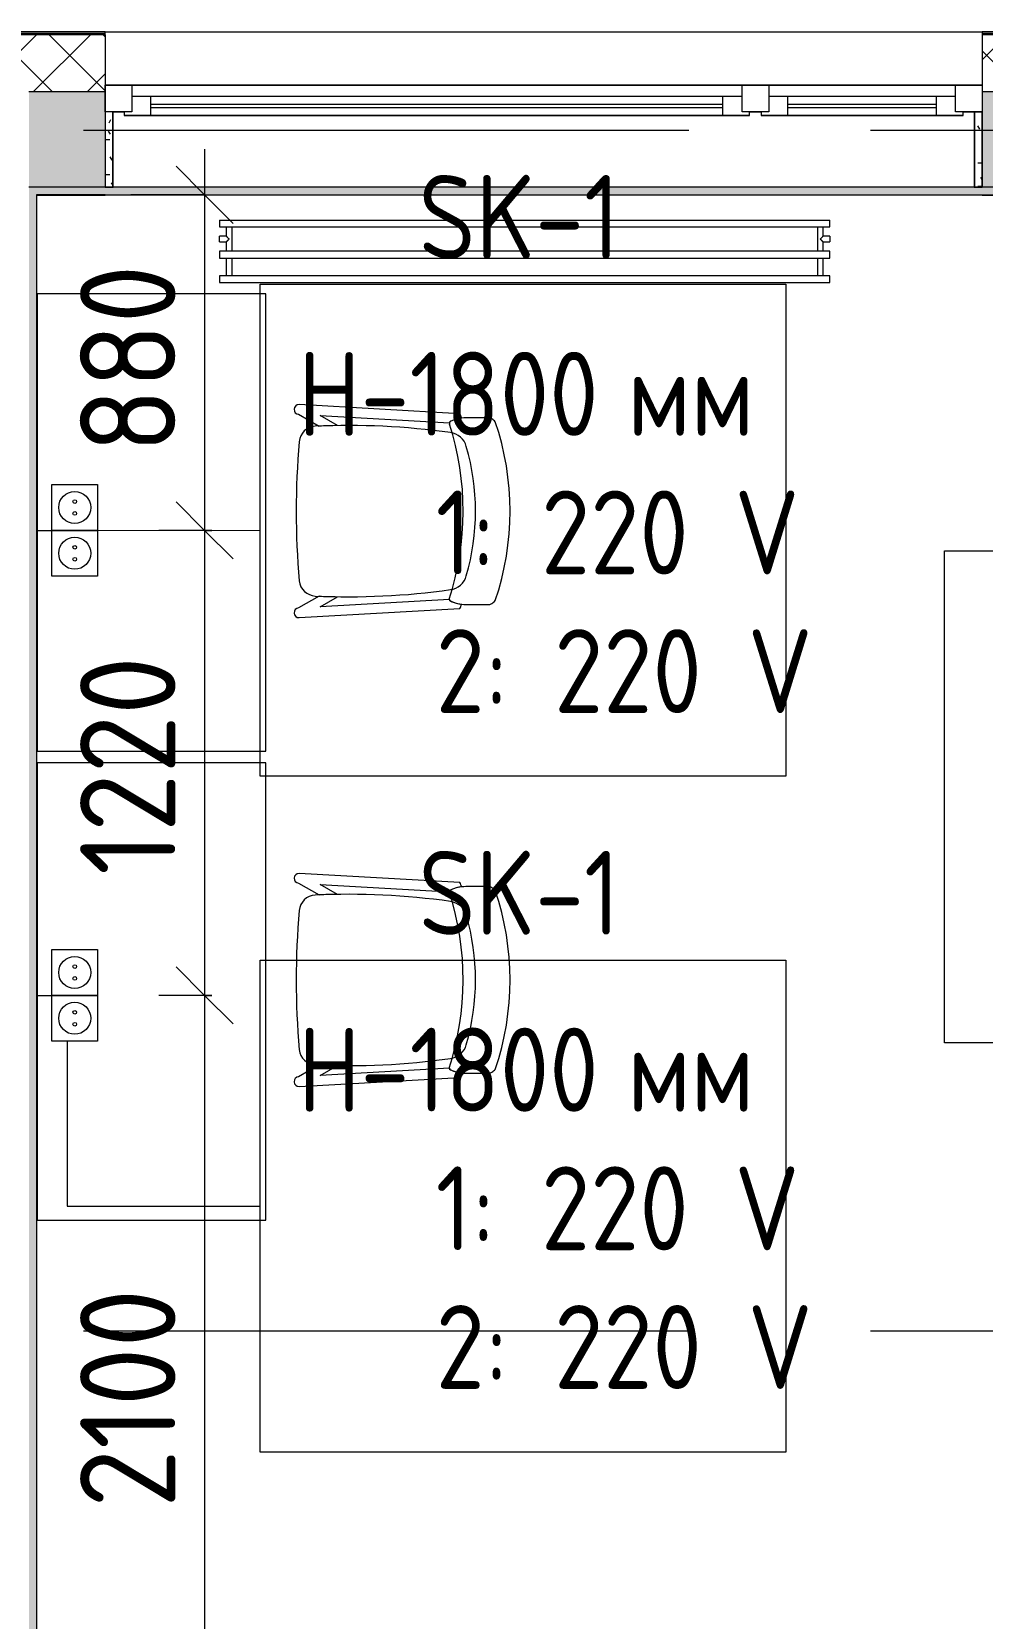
# Model space of a CAD drawing. Header units: millimetres. Extents: x 81382 to 274764, y -8553 to 29000.
# Drawn here: x 111057 to 113550, y 17395 to 21558 of the extents above; entities that cross this region are included whole.
import ezdxf

# ---------------------------------------------------------------- set-up
doc = ezdxf.new("R2010")
doc.units = ezdxf.units.MM
doc.linetypes.add('Осевая', pattern=[3175, 635, -476.25, 1587.5, -476.25])
for name, color, linetype, lineweight in [('A-ANNO-DIMS', 7, 'Continuous', 9), ('A-ANNO-DIMS-100', 7, 'Continuous', 9), ('A-DETL-GENF', 7, 'Continuous', 9), ('A-GLAZ', 7, 'Continuous', 9), ('A-GLAZ-1', 7, 'Continuous', 13), ('A-WALL', 7, 'Continuous', 9), ('E-ELEC-FIXT-IDEN', 7, 'Continuous', 9), ('I-WALL', 7, 'Continuous', 9), ('M-EQPM', 7, 'Continuous', 9), ('Оси-2', 7, 'Осевая', 9), ('Электрические приборы', 7, 'Continuous', 9)]:
    doc.layers.add(name, color=color, linetype=linetype, lineweight=lineweight)
for name, color, linetype, lineweight, true_color in [('A-WALL-1', 7, 'Continuous', 9, 0x3c3c3c), ('A-WALL-FNSH-1', 7, 'Continuous', 9, 0x3c3c3c), ('I-FURN-1', 7, 'Continuous', 9, 0xf0f0f0), ('Оси розеток', 7, 'Continuous', 9, 0xff1e23)]:
    doc.layers.add(name, color=color, linetype=linetype, lineweight=lineweight, true_color=true_color)
doc.styles.add('GOST Common_1', font='GOST_Common.ttf', dxfattribs={"width": 0.9, "height": 220})
doc.styles.add('ISOCPEUR', font='isocpeur.ttf', dxfattribs={"width": 0.9, "height": 250})
doc.dimstyles.new('ISO-2_5_0_9К_БОЛЬШОЙ', dxfattribs={"dimscale": 304.8, "dimtxt": 248.995294, "dimasz": 0.492126, "dimexe": 0.393701, "dimexo": 0.984252, "dimgap": 0, "dimtad": 1, "dimdec": 0, "dimrnd": 10, "dimzin": 0, "dimdsep": 46, "dimtxsty": 'ISOCPEUR', "dimblk1": 'OBLIQUE', "dimblk2": 'OBLIQUE', "dimsah": 1, "dimcen": 0.09, "dimdle": 0.393701, "dimazin": 0, "dimtfac": 1, "dimtdec": 4, "dimtix": 1, "dimtmove": 0, "dimatfit": 3, "dimfxl": 1, "dimtvp": 1, "dimtolj": 1, "dimtzin": 0, "dimarcsym": 2})
pattern_1 = [(0, (0, 0), (121.92, 30.48), [10.058, -81.382, 10.058, -81.382, -487.68]), (0, (0, 0), (121.92, 30.48), [-182.88, 10.058, -172.822, 10.058, -81.382, -213.36]), (0, (0, 0), (121.92, 30.48), [-457.2, 10.058, -50.902, 10.058, -142.342]), (120, (45.72, 15.24), (-87.356454, 90.345817), [10.058, -81.382, 10.058, -81.382, -487.68]), (120, (45.72, 15.24), (-87.356454, 90.345817), [-182.88, 10.058, -172.822, 10.058, -81.382, -213.36]), (120, (45.72, 15.24), (-87.356454, 90.345817), [-457.2, 10.058, -50.902, 10.058, -142.342]), (240, (60.96, 76.2), (-34.563546, -120.825817), [10.058, -81.382, 10.058, -81.382, -487.68]), (240, (60.96, 76.2), (-34.563546, -120.825817), [-182.88, 10.058, -172.822, 10.058, -81.382, -213.36]), (240, (60.96, 76.2), (-34.563546, -120.825817), [-457.2, 10.058, -50.902, 10.058, -142.342])]

# ---------------------------------------------------------------- blocks, each defined once
blk = doc.blocks.new('120_Окно_СКБ_2Ст_Фрамуга сверху - 120_Окно_СКБ_2Ст_2300х2500_h_ ДОО-23103760-План размещения напольных электротехнических лючков и розеток 3 этажа в осях 23-33')
at = {"layer": 'A-GLAZ'}
for p, q in [((1150, -57), (-1150, -57)), ((-1080, -57), (1080, -57)), ((-1030, -107), (470, -107)), ((470, -117), (-1030, -117)), ((640, -107), (1030, -107)), ((1030, -117), (640, -117)), ((-1130, -127), (-1100, -127)), ((540, -127), (570, -127)), ((540, -127), (570, -127)), ((1100, -127), (1150, -127))]:
    blk.add_line(p, q, dxfattribs=at)
at = {"layer": 'A-GLAZ-1'}
for p, q in [((-1150, -127), (-1150, -57)), ((-1150, -57), (-1080, -57)), ((-1080, -57), (-1080, -127)), ((520, -127), (520, -57)), ((520, -57), (590, -57)), ((590, -57), (590, -127)), ((1080, -127), (1080, -57)), ((1080, -57), (1150, -57)), ((1150, -57), (1150, -127)), ((520, -87), (-1080, -87)), ((-1080, -87), (-1080, -127)), ((-1030, -137), (-1030, -87)), ((470, -137), (470, -87)), ((520, -127), (520, -87)), ((1080, -87), (590, -87)), ((590, -87), (590, -127)), ((640, -137), (640, -87)), ((1030, -137), (1030, -87)), ((1080, -127), (1080, -87)), ((-1080, -127), (-1150, -127)), ((-1080, -127), (-1100, -127)), ((-1100, -127), (-1100, -137)), ((-1100, -137), (540, -137)), ((540, -137), (-1100, -137)), ((590, -127), (520, -127)), ((540, -127), (520, -127)), ((540, -137), (540, -127)), ((590, -127), (570, -127)), ((570, -127), (570, -137)), ((570, -137), (1100, -137)), ((1100, -137), (570, -137)), ((1150, -127), (1080, -127)), ((1100, -127), (1080, -127)), ((1100, -137), (1100, -127))]:
    blk.add_line(p, q, dxfattribs=at)
blk = doc.blocks.new('Стол базовый прямоугольный - 1_2-25479526-План размещения напольных электротехнических лючков и розеток 3 этажа в осях 23-33')
at = {"layer": 'I-FURN-1'}
for p, q in [((600, 300), (-600, 300)), ((-600, 300), (-600, -300)), ((600, -300), (600, 300)), ((-600, -300), (600, -300))]:
    blk.add_line(p, q, dxfattribs=at)
blk = doc.blocks.new('Chair_1 noor 78578 - 1_4-25422005-План размещения напольных электротехнических лючков и розеток 3 этажа в осях 23-33')
at = {"layer": 'I-FURN-1'}
for p, q in [((-130.5, 405.7), (-130.5, 344.8)), ((359.1, 344.8), (359.1, 405.7)), ((-141.2, 329.7), (-165.1, -92)), ((-136.5, -37.1), (-117.3, 302)), ((345.9, 302), (365.1, -37.1)), ((393.7, -92), (369.8, 329.7)), ((-110.2, 8.6), (-136.5, -37.1)), ((365.1, -37.1), (338.8, 8.6)), ((-139.7, -93.5), (-108.8, -39.9)), ((337.4, -39.9), (368.3, -93.5))]:
    blk.add_line(p, q, dxfattribs=at)
for centre, radius, start, end in [((114.3, -271.9), 732.8, 71.3174, 108.6833), ((114.3, -279.3), 660.4, 111.7, 112.7563), ((-37.4, 344.8), 93.1, 180, 204.9864), ((-37.4, 344.8), 93.1, 186.4785, 204.9864), ((114.3, -408), 746, 71.9445, 107.8276), ((-41.4, 297.5), 50.8, 106.1735, 171.9659), ((114.3, -239.2), 609.6, 73.8265, 106.1735), ((270, 297.5), 50.8, 8.0341, 73.8265), ((266, 344.8), 93.1, 334.477, 360), ((266, 344.8), 93.1, 335.0136, 353.5215), ((114.3, -279.3), 660.4, 67.2437, 68.3), ((-116, 308.2), 6.35, 204.9864, 258.4091), ((-116, 308.2), 6.35, 204.9864, 287.8276), ((1798.9, 37.7), 1909.3, 171.9659, 182.6261), ((-1570.3, 37.7), 1909.3, 357.3739, 8.0341), ((344.3, 307.4), 6.35, 281.4186, 334.477), ((344.6, 308.2), 6.35, 281.5909, 335.0136), ((1798.9, 37.7), 1909.3, 180.8761, 182.3307), ((-1570.3, 37.7), 1909.3, 357.6693, 359.1239), ((-64, -47.7), 44.5, 182.6261, 265.0912), ((292.6, -47.7), 44.4, 275.9396, 357.3739), ((-152.4, -92.7), 12.7, 176.75, 356.75), ((114.8, 2033.8), 2133.6, 265.0912, 274.9044), ((381, -92.7), 12.7, 183.25, 3.25)]:
    blk.add_arc(centre, radius, start, end, dxfattribs=at)
for points in [[(-120.4, 422.3), (-122, 420.8), (-124.7, 417.8), (-127.8, 413.5), (-129.8, 409.4), (-130.4, 406.9), (-130.5, 405.7)], [(359.1, 405.7), (359, 406.9), (358.4, 409.4), (356.4, 413.5), (353.3, 417.8), (350.6, 420.8), (349, 422.3)]]:
    blk.add_open_spline(points, degree=3, dxfattribs=at)
blk = doc.blocks.new('Блок Розеток и Выключателей - Блок Розеток и Выключателей_SK1-27368977-План размещения напольных электротехнических лючков и розеток 3 этажа в осях 23-33')
at = {"layer": 'A-DETL-GENF'}
for p, q in [((-120, -40), (0, -40)), ((-120, -160), (-120, -40)), ((0, -40), (120, -40)), ((0, -160), (0, -40)), ((0, -40), (0, -160)), ((120, -40), (120, -160)), ((0, -160), (-120, -160)), ((120, -160), (0, -160))]:
    blk.add_line(p, q, dxfattribs=at)
for centre, radius in [((-60, -100), 42), ((60, -100), 42), ((-75.6, -100), 4.8), ((-44.4, -100), 4.8), ((44.4, -100), 4.8), ((75.6, -100), 4.8)]:
    blk.add_circle(centre, radius, dxfattribs=at)
at = {"layer": 'Оси розеток'}
blk.add_line((0, 0), (0, -40), dxfattribs=at)
blk = doc.blocks.new('radiator_prado_classic_z_tip_30_po exemplyaru - Classic Z Тип 30-300-V123-План размещения напольных электротехнических лючков и розеток 3 этажа в осях 23-33')
at = {"layer": 'M-EQPM'}
for p, q in [((0, 228), (0, 210)), ((1600, 228), (0, 228)), ((0, 210), (1600, 210)), ((17.5, 210), (17.5, 164)), ((32.5, 164), (32.5, 210)), ((1567.5, 210), (1567.5, 164)), ((1582.5, 164), (1582.5, 210)), ((1600, 210), (1600, 228)), ((1600, 164), (0, 164)), ((0, 164), (0, 146)), ((0, 146), (1600, 146)), ((17.5, 146), (17.5, 121.5)), ((32.5, 82), (32.5, 146)), ((1567.5, 146), (1567.5, 82)), ((1582.5, 121.5), (1582.5, 146)), ((1600, 146), (1600, 164)), ((17.5, 121.5), (0, 121.5)), ((17.5, 121.5), (0, 121.5)), ((0, 121.5), (0, 121.2)), ((0, 106.5), (0, 121.5)), ((0, 121.2), (0, 121.2)), ((0, 106.8), (0, 106.5)), ((0, 106.8), (0, 106.8)), ((0, 106.5), (17.5, 106.5)), ((0, 106.5), (17.5, 106.5)), ((17.5, 106.5), (17.5, 82)), ((1600, 121.5), (1582.5, 121.5)), ((1600, 121.5), (1582.5, 121.5)), ((1582.5, 82), (1582.5, 106.5)), ((1582.5, 106.5), (1600, 106.5)), ((1582.5, 106.5), (1600, 106.5)), ((1600, 121.5), (1600, 106.5)), ((1600, 121.2), (1600, 121.5)), ((1600, 121.5), (1600, 121.2)), ((1600, 121.2), (1600, 121.5)), ((1600, 106.5), (1600, 106.8)), ((1600, 106.8), (1600, 106.5)), ((1600, 106.5), (1600, 106.8)), ((1600, 82), (0, 82)), ((0, 82), (0, 64)), ((1600, 64), (0, 64)), ((1600, 64), (1600, 82))]:
    blk.add_line(p, q, dxfattribs=at)
for points, knots in [([(25, 114), (24.5, 114.5), (23.6, 115.4), (22.4, 116.6), (21.6, 117.4), (21.1, 117.9), (20.8, 118.2), (20.5, 118.5), (20.2, 118.8), (19.8, 119.1), (19.6, 119.4), (19.3, 119.7), (19, 120), (18.7, 120.3), (18.5, 120.5), (18.3, 120.7), (18.1, 120.9), (17.9, 121.1), (17.8, 121.2), (17.7, 121.3), (17.5, 121.5), (17.5, 121.5), (17.5, 121.5)], [0, 0, 0, 0, 0.142857, 0.285714, 0.357143, 0.392857, 0.428571, 0.464286, 0.5, 0.535714, 0.571429, 0.607143, 0.642857, 0.678571, 0.714286, 0.75, 0.785714, 0.821429, 0.857143, 0.892857, 0.928571, 1, 1, 1, 1]), ([(17.5, 106.5), (17.5, 106.5), (17.5, 106.5), (17.7, 106.7), (17.8, 106.8), (17.9, 106.9), (18.1, 107.1), (18.3, 107.3), (18.5, 107.5), (18.7, 107.7), (19, 108), (19.3, 108.3), (19.6, 108.6), (19.8, 108.9), (20.3, 109.3), (20.7, 109.7), (21.1, 110.1), (21.6, 110.6), (22.4, 111.4), (23.6, 112.6), (24.5, 113.5), (25, 114)], [0, 0, 0, 0, 0.071429, 0.107143, 0.142857, 0.178571, 0.214286, 0.25, 0.285714, 0.321429, 0.357143, 0.392857, 0.428571, 0.464286, 0.5, 0.571429, 0.607143, 0.642857, 0.714286, 0.857143, 1, 1, 1, 1]), ([(1575, 114), (1575.5, 114.5), (1576.4, 115.4), (1577.6, 116.6), (1578.4, 117.4), (1578.9, 117.9), (1579.2, 118.2), (1579.5, 118.5), (1579.8, 118.8), (1580.1, 119.2), (1580.4, 119.4), (1580.7, 119.7), (1581, 120), (1581.3, 120.3), (1581.5, 120.5), (1581.7, 120.7), (1581.9, 120.9), (1582.1, 121.1), (1582.2, 121.2), (1582.3, 121.3), (1582.5, 121.5), (1582.5, 121.5), (1582.5, 121.5)], [0, 0, 0, 0, 0.142857, 0.285714, 0.357143, 0.392857, 0.428571, 0.464286, 0.5, 0.535714, 0.571429, 0.607143, 0.642857, 0.678571, 0.714286, 0.75, 0.785714, 0.821429, 0.857143, 0.892857, 0.928571, 1, 1, 1, 1]), ([(1582.5, 106.5), (1582.5, 106.5), (1582.5, 106.5), (1582.3, 106.7), (1582.2, 106.8), (1582.1, 106.9), (1581.9, 107.1), (1581.7, 107.3), (1581.5, 107.5), (1581.3, 107.7), (1581, 108), (1580.7, 108.3), (1580.4, 108.6), (1580.1, 108.8), (1579.7, 109.3), (1579.3, 109.7), (1578.9, 110.1), (1578.4, 110.6), (1577.6, 111.4), (1576.4, 112.6), (1575.5, 113.5), (1575, 114)], [0, 0, 0, 0, 0.071429, 0.107143, 0.142857, 0.178571, 0.214286, 0.25, 0.285714, 0.321429, 0.357143, 0.392857, 0.428571, 0.464286, 0.5, 0.571429, 0.607143, 0.642857, 0.714286, 0.857143, 1, 1, 1, 1])]:
    blk.add_open_spline(points, degree=3, knots=knots, dxfattribs=at)
blk = doc.blocks.new('DIMBLOCK16-План размещения напольных электротехнических лючков и розеток 3 этажа в осях 23-33')
at = {"layer": 'A-ANNO-DIMS-100'}
for p, q in [((111510.8, 21250), (111510.8, 20249.7)), ((111316.9, 21130), (111630.8, 21130)), ((111510.8, 21130), (111316.9, 21130)), ((111530, 20249.7), (111390.8, 20249.7)), ((111510.8, 20249.7), (111530, 20249.7))]:
    blk.add_line(p, q, dxfattribs=at)
at = {"layer": 'A-ANNO-DIMS-100', "lineweight": 20}
for p, q in [((111510.8, 21130), (111435.8, 21205)), ((111510.8, 21130), (111585.8, 21055)), ((111510.8, 20249.7), (111435.8, 20324.7)), ((111510.8, 20249.7), (111585.8, 20174.7))]:
    blk.add_line(p, q, dxfattribs=at)
at = {"layer": 'A-ANNO-DIMS-100', "color": 0, "insert": (111184.2, 20452.8), "char_height": 250, "width": 568.858, "attachment_point": 1, "rotation": 90, "line_spacing_factor": 1.149209, "style": 'ISOCPEUR'}
blk.add_mtext('880', dxfattribs=at)
blk = doc.blocks.new('_Oblique')
at = {"color": 0, "linetype": 'ByBlock', "lineweight": -2}
blk.add_line((-0.5, -0.5), (0.5, 0.5), dxfattribs=at)
blk = doc.blocks.new('DIMBLOCK17-План размещения напольных электротехнических лючков и розеток 3 этажа в осях 23-33')
at = {"layer": 'A-ANNO-DIMS-100', "lineweight": 20}
for p, q in [((111510.8, 20249.7), (111435.8, 20324.7)), ((111510.8, 20249.7), (111585.8, 20174.7)), ((111510.8, 19029.7), (111435.8, 19104.7)), ((111510.8, 19029.7), (111585.8, 18954.7))]:
    blk.add_line(p, q, dxfattribs=at)
at = {"layer": 'A-ANNO-DIMS-100'}
for p, q in [((111530, 20249.7), (111390.8, 20249.7)), ((111510.8, 20249.7), (111510.8, 19029.7)), ((111510.8, 20249.7), (111530, 20249.7)), ((111530, 19029.7), (111390.8, 19029.7)), ((111510.8, 19029.7), (111530, 19029.7))]:
    blk.add_line(p, q, dxfattribs=at)
at = {"layer": 'A-ANNO-DIMS-100', "color": 0, "insert": (111184.2, 19345.3), "char_height": 250, "width": 706.764, "attachment_point": 1, "rotation": 90, "line_spacing_factor": 1.149209, "style": 'ISOCPEUR'}
blk.add_mtext('1220', dxfattribs=at)
blk = doc.blocks.new('DIMBLOCK18-План размещения напольных электротехнических лючков и розеток 3 этажа в осях 23-33')
at = {"layer": 'A-ANNO-DIMS-100', "lineweight": 20}
for p, q in [((111510.8, 19029.7), (111435.8, 19104.7)), ((111510.8, 19029.7), (111585.8, 18954.7)), ((111510.8, 16929.7), (111435.8, 17004.7)), ((111510.8, 16929.7), (111585.8, 16854.7))]:
    blk.add_line(p, q, dxfattribs=at)
at = {"layer": 'A-ANNO-DIMS-100'}
for p, q in [((111530, 19029.7), (111390.8, 19029.7)), ((111510.8, 19029.7), (111510.8, 16809.7)), ((111510.8, 19029.7), (111530, 19029.7)), ((111530, 16929.7), (111390.8, 16929.7)), ((111510.8, 16929.7), (111530, 16929.7))]:
    blk.add_line(p, q, dxfattribs=at)
at = {"layer": 'A-ANNO-DIMS-100', "color": 0, "insert": (111184.2, 17685.3), "char_height": 250, "width": 706.764, "attachment_point": 1, "rotation": 90, "line_spacing_factor": 1.149209, "style": 'ISOCPEUR'}
blk.add_mtext('2100', dxfattribs=at)

msp = doc.modelspace()

# ---------------------------------------------------------------- hatches: boundary and pattern name
at = {"layer": 'A-WALL'}
h = msp.add_hatch(dxfattribs=at)
h.set_pattern_fill('FP_1', color=256, style=0, pattern_type=2)
h.set_pattern_definition([(45, (0, 0), (-70.71068, 70.71068), []), (135, (0, 0), (-70.71068, -70.71068), [])])
h.paths.add_polyline_path([(125080, 21400), (125230, 21400), (125230, 21550), (120150.2, 21550), (120150.2, 21400), (124830, 21400)])
h.paths.add_polyline_path([(119250.2, 21400), (119250.2, 21550), (117900.4, 21550), (117900.4, 21400), (118893, 21400)])
h.paths.add_polyline_path([(116349.1, 21400), (117000.4, 21400), (117000.4, 21550), (116130.4, 21550), (116130.4, 21400)])
h.paths.add_polyline_path([(114700.4, 21400), (114700.4, 21550), (113550, 21550), (113550, 21400), (113805.2, 21400)])
h.paths.add_polyline_path([(111250, 21400), (111250, 21550), (109950.4, 21550), (109950.4, 21400), (111050, 21400)])
h.paths.add_polyline_path([(93310, 21400), (93310, 21550), (93290, 21550), (93290, 21400)])
h.paths.add_polyline_path([(109050.4, 21400), (109050.4, 21550), (107750.4, 21550), (107750.4, 21400), (108717.5, 21400)])
h.paths.add_polyline_path([(106850.4, 21400), (106850.4, 21550), (105550.2, 21550), (105550.2, 21400), (106173.6, 21400)])
h.paths.add_polyline_path([(104650.2, 21400), (104650.2, 21550), (103450, 21550), (103450, 21400), (103629.7, 21400)])
h.paths.add_polyline_path([(101150, 21400), (101150, 21550), (96610, 21550), (96610, 21400), (101085.9, 21400)])
at = {"layer": 'I-WALL'}
h = msp.add_hatch(dxfattribs=at)
h.set_pattern_fill('FP_4', color=256, style=0, pattern_type=2)
h.set_pattern_definition([(45, (0, 0), (-57.024626, 57.024626), []), (45, (57.025, 0), (-57.024626, 57.024626), [100.806, -20.161, 3.353, -16.808])])
h.paths.add_polyline_path([(121040, 21150), (121040, 21400), (120850, 21400), (120850, 21150)])
h.paths.add_polyline_path([(119250.2, 21150), (119250.2, 21400), (117900.4, 21400), (117900.4, 21150), (119210.9, 21150)])
h.paths.add_polyline_path([(116985.1, 21150), (117000.4, 21150), (117000.4, 21400), (116130.4, 21400), (116130.4, 21150), (116349.1, 21150)])
h.paths.add_polyline_path([(114441.2, 21150), (114700.4, 21150), (114700.4, 21400), (113550, 21400), (113550, 21150), (113805.2, 21150)])
h.paths.add_polyline_path([(111070, 21150), (111250, 21150), (111250, 21400), (111050, 21400), (111050, 21150)])
h.paths.add_polyline_path([(110330, 21150), (110350, 21150), (110350, 21400), (109950.4, 21400), (109950.4, 21150), (109989.4, 21150)])
h.paths.add_polyline_path([(109035.5, 21150), (109050.4, 21150), (109050.4, 21400), (107750.4, 21400), (107750.4, 21150), (108717.5, 21150)])
h.paths.add_polyline_path([(106050, 21150), (106850.4, 21150), (106850.4, 21400), (106050, 21400), (106050, 21288.9)])
h.paths.add_polyline_path([(104583.7, 21150), (104650.2, 21150), (104650.2, 21400), (103450, 21400), (103450, 21150), (104265.7, 21150)])
h.paths.add_polyline_path([(101085.9, 21150), (101150, 21150), (101150, 21400), (100800, 21400), (100800, 21150), (100820, 21150)])
h = msp.add_hatch(dxfattribs=at)
h.set_pattern_fill('FP_35', color=256, style=0, pattern_type=2)
h.set_pattern_definition(pattern_1)
h.paths.add_polyline_path([(111270, 21150), (111270, 21348), (111250, 21348), (111250, 21150), (111261.4, 21150)])
h = msp.add_hatch(dxfattribs=at)
h.set_pattern_fill('FP_35', color=256, style=0, pattern_type=2)
h.set_pattern_definition(pattern_1)
h.paths.add_polyline_path([(113550, 21150), (113550, 21347.8), (113530, 21347.8), (113530, 21150)])
h = msp.add_hatch(dxfattribs=at)
h.set_pattern_fill('FP_35', color=256, style=0, pattern_type=2)
h.set_pattern_definition(pattern_1)
h.paths.add_polyline_path([(111050, 13600), (111070, 13600), (111070, 21150), (111050, 21150), (111050, 13934.7)])
h = msp.add_hatch(dxfattribs=at)
h.set_pattern_fill('FP_35', color=256, style=0, pattern_type=2)
h.set_pattern_definition(pattern_1)
h.paths.add_polyline_path([(115579.4, 21130), (115580.4, 21130), (115580.4, 21150), (111070, 21150), (111070, 21130), (115554.1, 21130)])

# ---------------------------------------------------------------- linework, layer by layer
at = {"layer": 'A-WALL'}
for p, q in [((111250, 21553), (109950.4, 21553)), ((111250, 21550), (109950.4, 21550)), ((111250, 21558), (113550, 21558)), ((114700.4, 21553), (113550, 21553)), ((114700.4, 21550), (113550, 21550)), ((111250, 21400), (111050, 21400)), ((114700.4, 21400), (113550, 21400)), ((111070, 21130), (111070, 13620))]:
    msp.add_line(p, q, dxfattribs=at)
at = {"layer": 'A-WALL-1'}
for p, q in [((111250, 21550), (111250, 21150)), ((113550, 21550), (113550, 21150)), ((111270, 21348), (111250, 21348)), ((111270, 21150), (111270, 21348)), ((113550, 21347.8), (113530, 21347.8)), ((113530, 21347.8), (113530, 21150)), ((113550, 21150), (113550, 21347.8)), ((115600.4, 21150), (111050, 21150)), ((111250, 21150), (111270, 21150)), ((113530, 21150), (113550, 21150)), ((111250, 21130), (115580.4, 21130))]:
    msp.add_line(p, q, dxfattribs=at)
at = {"layer": 'A-WALL-FNSH-1'}
for p, q in [((111250, 21558), (109950.4, 21558)), ((111250, 21550), (111250, 21558)), ((114700.4, 21558), (113550, 21558)), ((113550, 21558), (113550, 21550)), ((111271, 21348), (111270, 21348)), ((111271, 21150), (111271, 21348)), ((113530, 21347.8), (113529, 21347.8)), ((113529, 21347.8), (113529, 21150)), ((111270, 21150), (111271, 21150)), ((113529, 21150), (113530, 21150)), ((111250, 21130), (111070, 21130)), ((111071, 21129), (111250, 21129)), ((111071, 13621), (111071, 21129)), ((111250, 21129), (111250, 21130)), ((113550, 21130), (113550, 21129)), ((113550, 21129), (114700.4, 21129))]:
    msp.add_line(p, q, dxfattribs=at)
at = {"layer": 'E-ELEC-FIXT-IDEN'}
for p, q in [((111230, 20249.7), (111656, 20250.2)), ((111150, 18909.7), (111150, 18476.5)), ((111150, 18476.5), (111656, 18477))]:
    msp.add_line(p, q, dxfattribs=at)
at = {"layer": 'E-ELEC-FIXT-IDEN', "flags": 128}
for points in [[(111656, 20895.7), (113035, 20895.7), (113035, 19604.7), (111656, 19604.7)], [(113451, 20195.8), (114830, 20195.8), (114830, 18904.8), (113451, 18904.8)], [(111656, 19122.5), (113035, 19122.5), (113035, 17831.5), (111656, 17831.5)]]:
    msp.add_lwpolyline(points, close=True, dxfattribs=at)
at = {"layer": 'I-WALL'}
msp.add_line((113550, 21129), (111250, 21129), dxfattribs=at)
at = {"layer": 'Оси-2'}
for p, q in [((84681.8, 21300), (122580, 21300)), ((84681.8, 18150), (122730, 18150))]:
    msp.add_line(p, q, dxfattribs=at)

# ---------------------------------------------------------------- block references
at = {"layer": 'A-GLAZ'}
msp.add_blockref('120_Окно_СКБ_2Ст_Фрамуга сверху - 120_Окно_СКБ_2Ст_2300х2500_h_ ДОО-23103760-План размещения напольных электротехнических лючков и розеток 3 этажа в осях 23-33', (112400, 21475), dxfattribs=at)
at = {"layer": 'I-FURN-1'}
for name, p, rotation in [('Стол базовый прямоугольный - 1_2-25479526-План размещения напольных электротехнических лючков и розеток 3 этажа в осях 23-33', (111371.5, 20270.2), 269.9999999999994), ('Chair_1 noor 78578 - 1_4-25422005-План размещения напольных электротехнических лючков и розеток 3 этажа в осях 23-33', (111850.7, 20414.5), 269.9999999999997), ('Стол базовый прямоугольный - 1_2-25479526-План размещения напольных электротехнических лючков и розеток 3 этажа в осях 23-33', (111371.5, 19040.2), 269.9999999999994), ('Chair_1 noor 78578 - 1_4-25422005-План размещения напольных электротехнических лючков и розеток 3 этажа в осях 23-33', (111850.7, 19184.5), 269.9999999999997)]:
    msp.add_blockref(name, p, dxfattribs=dict(at, rotation=rotation))
at = {"layer": 'M-EQPM', "rotation": 180}
msp.add_blockref('radiator_prado_classic_z_tip_30_po exemplyaru - Classic Z Тип 30-300-V123-План размещения напольных электротехнических лючков и розеток 3 этажа в осях 23-33', (113150, 21127.9), dxfattribs=at)
at = {"layer": 'Электрические приборы', "rotation": 89.99999999999962}
for p in [(111070, 20249.7), (111070, 19029.7)]:
    msp.add_blockref('Блок Розеток и Выключателей - Блок Розеток и Выключателей_SK1-27368977-План размещения напольных электротехнических лючков и розеток 3 этажа в осях 23-33', p, dxfattribs=at)

# ---------------------------------------------------------------- texts
at = {"layer": 'E-ELEC-FIXT-IDEN', "char_height": 220, "attachment_point": 1, "style": 'GOST Common_1'}
for s, insert, width in [('SK-1', (112071.9, 21182.1), 656.582), ('H-1800 ', (111756, 20718.1), 1046.202), ('мм', (112619.2, 20718.1), 375.19), ('   1: 220 V', (111756, 20354.3), 1291.519), ('   2: 220 V', (111756, 19990.5), 1342.025), ('SK-1', (112071.9, 19408.8), 656.582), ('H-1800 ', (111756, 18944.8), 1046.202), ('мм', (112619.2, 18944.8), 375.19), ('   1: 220 V', (111756, 18581), 1291.519), ('   2: 220 V', (111756, 18217.2), 1342.025)]:
    msp.add_mtext(s, dxfattribs=dict(at, insert=insert, width=width))

# ---------------------------------------------------------------- dimensions: what is measured, and where the dimension line sits
at = {"layer": 'A-ANNO-DIMS'}
for base, p1, p2, override, picture, middle in [((111510.8, 20249.7), (111616.9, 21130), (111230, 20249.7), {"dimpost": '<>', "dimfxl": 961.537416}, 'DIMBLOCK16-План размещения напольных электротехнических лючков и розеток 3 этажа в осях 23-33', (111385.8, 20689.9)), ((111510.8, 19029.7), (111230, 20249.7), (111230, 19029.7), {"dimpost": '<>', "dimfxl": 1220}, 'DIMBLOCK17-План размещения напольных электротехнических лючков и розеток 3 этажа в осях 23-33', (111385.8, 19639.7)), ((111510.8, 16929.7), (111230, 19029.7), (111230, 16929.7), {"dimpost": '<>', "dimfxl": 2100}, 'DIMBLOCK18-План размещения напольных электротехнических лючков и розеток 3 этажа в осях 23-33', (111385.8, 17979.7))]:
    dim = msp.add_linear_dim(base=base, p1=p1, p2=p2, angle=90, dimstyle='ISO-2_5_0_9К_БОЛЬШОЙ', override=override, dxfattribs=at)
    dim.commit()
    dim.dimension.update_dxf_attribs({"geometry": picture, "text_midpoint": middle})

doc.saveas('drawing.dxf')
